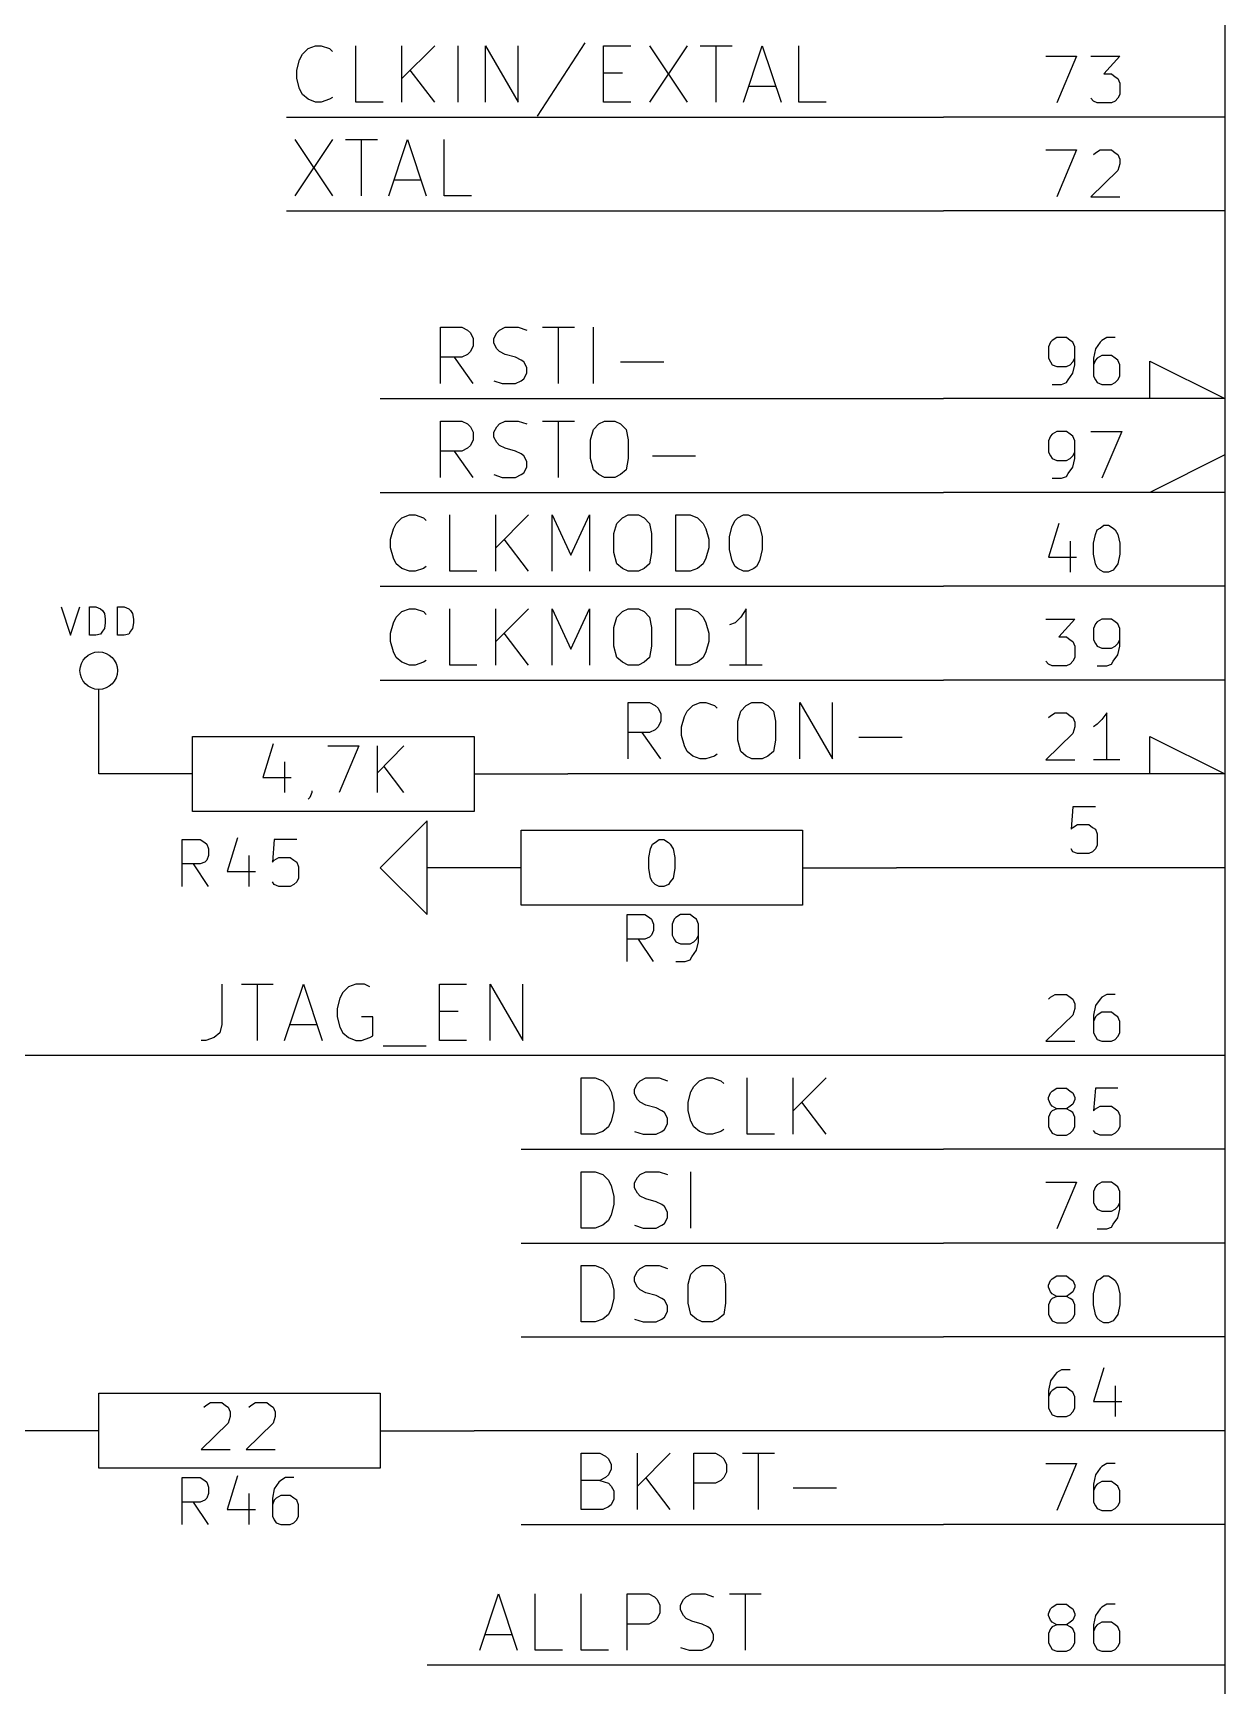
# Model space of a CAD drawing. Extents: x 4000 to 161350, y 4000 to 113000.
# Drawn here: x 51800 to 64500, y 76780 to 94395 of the extents above; entities that cross this region are included whole.
import ezdxf

# ---------------------------------------------------------------- set-up
doc = ezdxf.new("R2010")
doc.units = 0
for name, color, linetype in [('BLACK', 1, 'CONTINUOUS'), ('CYAN', 4, 'CONTINUOUS'), ('GREEN', 3, 'CONTINUOUS'), ('RED', 5, 'CONTINUOUS')]:
    doc.layers.add(name, color=color, linetype=linetype)

msp = doc.modelspace()

# ---------------------------------------------------------------- linework, layer by layer
at = {"layer": 'BLACK'}
for p, q in [((54730, 94230), (54810, 94260)), ((54810, 94260), (54870, 94260)), ((54870, 94260), (54960, 94230)), ((55240, 93660), (55240, 94260)), ((55730, 93660), (55730, 94260)), ((56080, 94260), (55730, 93910)), ((56330, 93660), (56330, 94260)), ((56620, 93660), (56620, 94260)), ((56620, 94260), (56970, 93660)), ((56970, 93660), (56970, 94260)), ((57680, 94290), (57170, 93510)), ((57880, 93660), (57880, 94260)), ((57880, 94260), (58170, 94260)), ((58370, 94260), (58770, 93660)), ((58770, 94260), (58370, 93660)), ((58910, 94260), (59250, 94260)), ((59080, 93660), (59080, 94260)), ((59370, 93660), (59570, 94260)), ((59570, 94260), (59770, 93660)), ((59960, 93660), (59960, 94260)), ((54610, 94000), (54640, 94110)), ((54640, 94110), (54670, 94170)), ((54670, 94170), (54730, 94230)), ((54960, 94230), (54990, 94200)), ((54610, 93910), (54610, 94000)), ((54640, 93800), (54610, 93910)), ((56080, 93660), (55820, 94000)), ((57880, 93970), (58080, 93970)), ((54670, 93740), (54640, 93800)), ((54730, 93690), (54670, 93740)), ((59420, 93830), (59710, 93830)), ((54810, 93660), (54730, 93690)), ((54870, 93660), (54810, 93660)), ((54960, 93690), (54870, 93660)), ((54990, 93710), (54960, 93690)), ((55530, 93660), (55240, 93660)), ((58170, 93660), (57880, 93660)), ((60250, 93660), (59960, 93660)), ((54590, 93260), (54990, 92660)), ((54990, 93260), (54590, 92660)), ((55130, 93260), (55470, 93260)), ((55300, 92660), (55300, 93260)), ((55590, 92660), (55790, 93260)), ((55790, 93260), (55990, 92660)), ((56180, 92660), (56180, 93260)), ((55640, 92830), (55930, 92830)), ((56470, 92660), (56180, 92660)), ((56140, 90660), (56140, 91260)), ((56140, 91260), (56370, 91260)), ((56370, 91260), (56430, 91230)), ((56770, 91230), (56830, 91260)), ((56830, 91260), (56970, 91260)), ((56970, 91260), (57060, 91230)), ((57230, 91260), (57570, 91260)), ((57400, 90660), (57400, 91260)), ((57770, 90660), (57770, 91260)), ((56430, 91230), (56460, 91200)), ((56460, 91200), (56490, 91140)), ((56490, 91140), (56490, 91060)), ((56710, 91140), (56740, 91200)), ((56710, 91090), (56710, 91140)), ((56740, 91030), (56710, 91090)), ((56740, 91200), (56770, 91230)), ((56370, 90940), (56140, 90940)), ((56490, 90660), (56290, 90940)), ((56430, 90970), (56370, 90940)), ((56460, 91000), (56430, 90970)), ((56490, 91060), (56460, 91000)), ((56770, 91000), (56740, 91030)), ((56830, 90970), (56770, 91000)), ((56940, 90940), (56830, 90970)), ((57000, 90910), (56940, 90940)), ((57030, 90890), (57000, 90910)), ((57060, 90830), (57030, 90890)), ((57030, 90710), (57060, 90770)), ((57060, 90770), (57060, 90830)), ((58060, 90890), (58520, 90890)), ((56710, 90690), (56800, 90660)), ((56800, 90660), (56940, 90660)), ((56940, 90660), (57000, 90690)), ((57000, 90690), (57030, 90710)), ((56140, 89660), (56140, 90260)), ((56140, 90260), (56370, 90260)), ((56370, 90260), (56430, 90230)), ((56430, 90230), (56460, 90200)), ((56460, 90200), (56490, 90140)), ((56710, 90140), (56740, 90200)), ((56740, 90200), (56770, 90230)), ((56770, 90230), (56830, 90260)), ((56830, 90260), (56970, 90260)), ((56970, 90260), (57060, 90230)), ((57230, 90260), (57570, 90260)), ((57400, 89660), (57400, 90260)), ((57770, 90170), (57830, 90230)), ((57830, 90230), (57890, 90260)), ((57890, 90260), (58000, 90260)), ((58000, 90260), (58060, 90230)), ((58060, 90230), (58120, 90170)), ((56490, 90060), (56460, 90000)), ((56490, 90140), (56490, 90060)), ((56710, 90090), (56710, 90140)), ((56740, 90030), (56710, 90090)), ((56770, 90000), (56740, 90030)), ((57740, 90060), (57770, 90170)), ((57740, 89860), (57740, 90060)), ((58120, 90170), (58140, 90060)), ((58140, 90060), (58140, 89860)), ((56370, 89940), (56140, 89940)), ((56490, 89660), (56290, 89940)), ((56430, 89970), (56370, 89940)), ((56460, 90000), (56430, 89970)), ((56830, 89970), (56770, 90000)), ((56940, 89940), (56830, 89970)), ((57000, 89910), (56940, 89940)), ((57030, 89890), (57000, 89910)), ((57060, 89830), (57030, 89890)), ((57770, 89740), (57740, 89860)), ((58140, 89860), (58120, 89740)), ((58400, 89890), (58860, 89890)), ((56710, 89690), (56800, 89660)), ((56940, 89660), (57000, 89690)), ((57000, 89690), (57030, 89710)), ((57030, 89710), (57060, 89770)), ((57060, 89770), (57060, 89830)), ((57830, 89690), (57770, 89740)), ((57890, 89660), (57830, 89690)), ((58060, 89690), (58000, 89660)), ((58120, 89740), (58060, 89690)), ((56800, 89660), (56940, 89660)), ((58000, 89660), (57890, 89660)), ((55640, 89110), (55670, 89170)), ((55670, 89170), (55730, 89230)), ((55730, 89230), (55810, 89260)), ((55810, 89260), (55870, 89260)), ((55870, 89260), (55960, 89230)), ((55960, 89230), (55990, 89200)), ((56240, 88660), (56240, 89260)), ((56730, 88660), (56730, 89260)), ((57080, 89260), (56730, 88910)), ((57330, 88660), (57330, 89260)), ((57330, 89260), (57530, 88830)), ((57530, 88830), (57730, 89260)), ((57730, 89260), (57730, 88660)), ((57990, 89060), (58020, 89170)), ((58020, 89170), (58080, 89230)), ((58080, 89230), (58140, 89260)), ((58140, 89260), (58250, 89260)), ((58250, 89260), (58310, 89230)), ((58310, 89230), (58370, 89170)), ((58370, 89170), (58390, 89060)), ((58650, 88660), (58650, 89260)), ((58650, 89260), (58800, 89260)), ((58800, 89260), (58880, 89230)), ((58880, 89230), (58940, 89170)), ((58940, 89170), (58970, 89110)), ((59220, 89030), (59250, 89140)), ((59250, 89140), (59280, 89200)), ((59280, 89200), (59310, 89230)), ((59310, 89230), (59370, 89260)), ((59370, 89260), (59420, 89260)), ((59420, 89260), (59480, 89230)), ((59480, 89230), (59510, 89200)), ((59510, 89200), (59540, 89140)), ((59540, 89140), (59570, 89030)), ((55610, 89000), (55640, 89110)), ((55610, 88910), (55610, 89000)), ((57080, 88660), (56820, 89000)), ((57990, 88860), (57990, 89060)), ((58390, 89060), (58390, 88860)), ((58970, 89110), (59000, 89000)), ((59000, 89000), (59000, 88910)), ((59220, 88890), (59220, 89030)), ((59570, 89030), (59570, 88890)), ((55640, 88800), (55610, 88910)), ((55670, 88740), (55640, 88800)), ((58020, 88740), (57990, 88860)), ((58390, 88860), (58370, 88740)), ((58970, 88800), (58940, 88740)), ((59000, 88910), (58970, 88800)), ((59250, 88770), (59220, 88890)), ((59570, 88890), (59540, 88770)), ((55730, 88690), (55670, 88740)), ((55810, 88660), (55730, 88690)), ((55870, 88660), (55810, 88660)), ((55960, 88690), (55870, 88660)), ((55990, 88710), (55960, 88690)), ((56530, 88660), (56240, 88660)), ((58080, 88690), (58020, 88740)), ((58140, 88660), (58080, 88690)), ((58250, 88660), (58140, 88660)), ((58310, 88690), (58250, 88660)), ((58370, 88740), (58310, 88690)), ((58800, 88660), (58650, 88660)), ((58880, 88690), (58800, 88660)), ((58940, 88740), (58880, 88690)), ((59280, 88710), (59250, 88770)), ((59310, 88690), (59280, 88710)), ((59370, 88660), (59310, 88690)), ((59420, 88660), (59370, 88660)), ((59480, 88690), (59420, 88660)), ((59510, 88710), (59480, 88690)), ((59540, 88770), (59510, 88710)), ((55730, 88230), (55810, 88260)), ((55810, 88260), (55870, 88260)), ((55870, 88260), (55960, 88230)), ((56240, 87660), (56240, 88260)), ((56730, 87660), (56730, 88260)), ((57080, 88260), (56730, 87910)), ((57330, 87660), (57330, 88260)), ((57330, 88260), (57530, 87830)), ((57530, 87830), (57730, 88260)), ((57730, 88260), (57730, 87660)), ((58080, 88230), (58140, 88260)), ((58140, 88260), (58250, 88260)), ((58250, 88260), (58310, 88230)), ((58650, 87660), (58650, 88260)), ((58650, 88260), (58800, 88260)), ((58800, 88260), (58880, 88230)), ((59400, 88260), (59340, 88170)), ((59400, 87660), (59400, 88260)), ((55610, 88000), (55640, 88110)), ((55640, 88110), (55670, 88170)), ((55670, 88170), (55730, 88230)), ((55960, 88230), (55990, 88200)), ((57990, 88060), (58020, 88170)), ((58020, 88170), (58080, 88230)), ((58310, 88230), (58370, 88170)), ((58370, 88170), (58390, 88060)), ((58880, 88230), (58940, 88170)), ((58940, 88170), (58970, 88110)), ((58970, 88110), (59000, 88000)), ((59280, 88110), (59220, 88090)), ((59340, 88170), (59280, 88110)), ((55610, 87910), (55610, 88000)), ((55640, 87800), (55610, 87910)), ((57080, 87660), (56820, 88000)), ((57990, 87860), (57990, 88060)), ((58390, 88060), (58390, 87860)), ((59000, 87910), (58970, 87800)), ((59000, 88000), (59000, 87910)), ((55670, 87740), (55640, 87800)), ((55730, 87690), (55670, 87740)), ((58020, 87740), (57990, 87860)), ((58080, 87690), (58020, 87740)), ((58370, 87740), (58310, 87690)), ((58390, 87860), (58370, 87740)), ((58940, 87740), (58880, 87690)), ((58970, 87800), (58940, 87740)), ((55810, 87660), (55730, 87690)), ((55870, 87660), (55810, 87660)), ((55960, 87690), (55870, 87660)), ((55990, 87710), (55960, 87690)), ((56530, 87660), (56240, 87660)), ((58140, 87660), (58080, 87690)), ((58250, 87660), (58140, 87660)), ((58310, 87690), (58250, 87660)), ((58800, 87660), (58650, 87660)), ((58880, 87690), (58800, 87660)), ((59570, 87660), (59220, 87660)), ((58140, 86660), (58140, 87260)), ((58140, 87260), (58370, 87260)), ((58370, 87260), (58430, 87230)), ((58430, 87230), (58460, 87200)), ((58460, 87200), (58490, 87140)), ((58770, 87170), (58830, 87230)), ((58830, 87230), (58910, 87260)), ((58910, 87260), (58970, 87260)), ((58970, 87260), (59060, 87230)), ((59060, 87230), (59090, 87200)), ((59340, 87170), (59400, 87230)), ((59400, 87230), (59460, 87260)), ((59460, 87260), (59570, 87260)), ((59570, 87260), (59630, 87230)), ((59630, 87230), (59690, 87170)), ((59970, 86660), (59970, 87260)), ((59970, 87260), (60320, 86660)), ((60320, 86660), (60320, 87260)), ((58490, 87060), (58460, 87000)), ((58490, 87140), (58490, 87060)), ((58710, 87000), (58740, 87110)), ((58740, 87110), (58770, 87170)), ((59310, 87060), (59340, 87170)), ((59310, 86860), (59310, 87060)), ((59690, 87170), (59710, 87060)), ((59710, 87060), (59710, 86860)), ((58370, 86940), (58140, 86940)), ((58490, 86660), (58290, 86940)), ((58430, 86970), (58370, 86940)), ((58460, 87000), (58430, 86970)), ((58710, 86910), (58710, 87000)), ((58740, 86800), (58710, 86910)), ((59340, 86740), (59310, 86860)), ((59710, 86860), (59690, 86740)), ((60600, 86890), (61060, 86890)), ((58770, 86740), (58740, 86800)), ((58830, 86690), (58770, 86740)), ((58910, 86660), (58830, 86690)), ((59060, 86690), (58970, 86660)), ((59090, 86710), (59060, 86690)), ((59400, 86690), (59340, 86740)), ((59460, 86660), (59400, 86690)), ((59630, 86690), (59570, 86660)), ((59690, 86740), (59630, 86690)), ((58970, 86660), (58910, 86660)), ((59570, 86660), (59460, 86660)), ((53810, 84260), (53810, 83830)), ((54020, 84260), (54360, 84260)), ((54190, 83660), (54190, 84260)), ((54480, 83660), (54680, 84260)), ((54680, 84260), (54880, 83660)), ((55160, 84230), (55100, 84170)), ((55240, 84260), (55160, 84230)), ((55330, 84260), (55240, 84260)), ((55390, 84230), (55330, 84260)), ((56130, 83660), (56130, 84260)), ((56130, 84260), (56420, 84260)), ((56670, 83660), (56670, 84260)), ((56670, 84260), (57020, 83660)), ((57020, 83660), (57020, 84260)), ((55070, 84110), (55040, 84000)), ((55100, 84170), (55070, 84110)), ((55040, 84000), (55040, 83910)), ((55040, 83910), (55070, 83800)), ((55420, 83910), (55300, 83910)), ((55420, 83710), (55420, 83910)), ((56130, 83970), (56330, 83970)), ((53730, 83690), (53640, 83660)), ((53790, 83740), (53730, 83690)), ((53810, 83830), (53790, 83740)), ((54530, 83830), (54820, 83830)), ((55070, 83800), (55100, 83740)), ((55100, 83740), (55160, 83690)), ((55160, 83690), (55240, 83660)), ((55300, 83660), (55390, 83690)), ((55390, 83690), (55420, 83710)), ((53640, 83660), (53590, 83660)), ((55240, 83660), (55300, 83660)), ((55530, 83600), (55990, 83600)), ((56420, 83660), (56130, 83660)), ((57640, 82660), (57640, 83260)), ((57640, 83260), (57790, 83260)), ((57790, 83260), (57870, 83230)), ((57870, 83230), (57930, 83170)), ((57930, 83170), (57960, 83110)), ((58210, 83140), (58240, 83200)), ((58240, 83200), (58270, 83230)), ((58270, 83230), (58330, 83260)), ((58330, 83260), (58470, 83260)), ((58470, 83260), (58560, 83230)), ((58810, 83110), (58840, 83170)), ((58840, 83170), (58900, 83230)), ((58900, 83230), (58980, 83260)), ((58980, 83260), (59040, 83260)), ((59040, 83260), (59130, 83230)), ((59130, 83230), (59160, 83200)), ((59410, 82660), (59410, 83260)), ((59900, 82660), (59900, 83260)), ((60250, 83260), (59900, 82910)), ((57960, 83110), (57990, 83000)), ((57990, 83000), (57990, 82910)), ((58210, 83090), (58210, 83140)), ((58240, 83030), (58210, 83090)), ((58270, 83000), (58240, 83030)), ((58330, 82970), (58270, 83000)), ((58440, 82940), (58330, 82970)), ((58780, 83000), (58810, 83110)), ((58780, 82910), (58780, 83000)), ((60250, 82660), (59990, 83000)), ((57960, 82800), (57930, 82740)), ((57990, 82910), (57960, 82800)), ((58500, 82910), (58440, 82940)), ((58530, 82890), (58500, 82910)), ((58560, 82830), (58530, 82890)), ((58560, 82770), (58560, 82830)), ((58810, 82800), (58780, 82910)), ((58840, 82740), (58810, 82800)), ((57790, 82660), (57640, 82660)), ((57870, 82690), (57790, 82660)), ((57930, 82740), (57870, 82690)), ((58210, 82690), (58300, 82660)), ((58300, 82660), (58440, 82660)), ((58440, 82660), (58500, 82690)), ((58500, 82690), (58530, 82710)), ((58530, 82710), (58560, 82770)), ((58900, 82690), (58840, 82740)), ((58980, 82660), (58900, 82690)), ((59040, 82660), (58980, 82660)), ((59130, 82690), (59040, 82660)), ((59160, 82710), (59130, 82690)), ((59700, 82660), (59410, 82660)), ((57640, 81660), (57640, 82260)), ((57640, 82260), (57790, 82260)), ((57790, 82260), (57870, 82230)), ((57870, 82230), (57930, 82170)), ((57930, 82170), (57960, 82110)), ((57960, 82110), (57990, 82000)), ((58210, 82140), (58240, 82200)), ((58210, 82090), (58210, 82140)), ((58240, 82030), (58210, 82090)), ((58240, 82200), (58270, 82230)), ((58270, 82230), (58330, 82260)), ((58330, 82260), (58470, 82260)), ((58470, 82260), (58560, 82230)), ((58810, 81660), (58810, 82260)), ((57990, 81910), (57960, 81800)), ((57990, 82000), (57990, 81910)), ((58270, 82000), (58240, 82030)), ((58330, 81970), (58270, 82000)), ((58440, 81940), (58330, 81970)), ((58500, 81910), (58440, 81940)), ((58530, 81890), (58500, 81910)), ((57930, 81740), (57870, 81690)), ((57960, 81800), (57930, 81740)), ((58560, 81830), (58530, 81890)), ((58530, 81710), (58560, 81770)), ((58560, 81770), (58560, 81830)), ((57790, 81660), (57640, 81660)), ((57870, 81690), (57790, 81660)), ((58210, 81690), (58300, 81660)), ((58300, 81660), (58440, 81660)), ((58440, 81660), (58500, 81690)), ((58500, 81690), (58530, 81710)), ((57640, 80660), (57640, 81260)), ((57640, 81260), (57790, 81260)), ((57790, 81260), (57870, 81230)), ((57870, 81230), (57930, 81170)), ((58240, 81200), (58270, 81230)), ((58270, 81230), (58330, 81260)), ((58330, 81260), (58470, 81260)), ((58470, 81260), (58560, 81230)), ((58810, 81170), (58870, 81230)), ((58870, 81230), (58930, 81260)), ((58930, 81260), (59040, 81260)), ((59040, 81260), (59100, 81230)), ((59100, 81230), (59160, 81170)), ((57930, 81170), (57960, 81110)), ((57960, 81110), (57990, 81000)), ((58210, 81140), (58240, 81200)), ((58210, 81090), (58210, 81140)), ((58240, 81030), (58210, 81090)), ((58270, 81000), (58240, 81030)), ((58780, 81060), (58810, 81170)), ((58780, 80860), (58780, 81060)), ((59160, 81170), (59180, 81060)), ((59180, 81060), (59180, 80860)), ((57990, 80910), (57960, 80800)), ((57990, 81000), (57990, 80910)), ((58330, 80970), (58270, 81000)), ((58440, 80940), (58330, 80970)), ((58500, 80910), (58440, 80940)), ((58530, 80890), (58500, 80910)), ((58560, 80830), (58530, 80890)), ((58810, 80740), (58780, 80860)), ((59180, 80860), (59160, 80740)), ((57870, 80690), (57790, 80660)), ((57930, 80740), (57870, 80690)), ((57960, 80800), (57930, 80740)), ((58210, 80690), (58300, 80660)), ((58440, 80660), (58500, 80690)), ((58500, 80690), (58530, 80710)), ((58530, 80710), (58560, 80770)), ((58560, 80770), (58560, 80830)), ((58870, 80690), (58810, 80740)), ((58930, 80660), (58870, 80690)), ((59100, 80690), (59040, 80660)), ((59160, 80740), (59100, 80690)), ((57790, 80660), (57640, 80660)), ((58300, 80660), (58440, 80660)), ((59040, 80660), (58930, 80660)), ((57640, 78660), (57640, 79260)), ((57640, 79260), (57840, 79260)), ((57840, 79260), (57900, 79230)), ((57900, 79230), (57930, 79200)), ((57930, 79200), (57960, 79140)), ((57960, 79140), (57960, 79090)), ((58240, 78660), (58240, 79260)), ((58590, 79260), (58240, 78910)), ((58840, 78660), (58840, 79260)), ((58840, 79260), (59070, 79260)), ((59070, 79260), (59130, 79230)), ((59130, 79230), (59160, 79200)), ((59160, 79200), (59190, 79140)), ((59190, 79140), (59190, 79060)), ((59360, 79260), (59700, 79260)), ((59530, 78660), (59530, 79260)), ((57840, 78970), (57640, 78970)), ((57900, 79000), (57840, 78970)), ((57840, 78970), (57930, 78940)), ((57930, 79030), (57900, 79000)), ((57960, 79090), (57930, 79030)), ((57930, 78940), (57960, 78910)), ((58590, 78660), (58330, 79000)), ((59070, 78940), (58840, 78940)), ((59130, 78970), (59070, 78940)), ((59160, 79000), (59130, 78970)), ((59190, 79060), (59160, 79000)), ((57960, 78910), (57990, 78860)), ((57990, 78770), (57960, 78710)), ((57990, 78860), (57990, 78770)), ((59900, 78890), (60360, 78890)), ((57870, 78660), (57640, 78660)), ((57930, 78690), (57870, 78660)), ((57960, 78710), (57930, 78690)), ((56560, 77160), (56760, 77760)), ((56760, 77760), (56960, 77160)), ((57150, 77160), (57150, 77760)), ((57640, 77160), (57640, 77760)), ((58130, 77160), (58130, 77760)), ((58130, 77760), (58360, 77760)), ((58360, 77760), (58420, 77730)), ((58420, 77730), (58450, 77700)), ((58450, 77700), (58480, 77640)), ((58700, 77640), (58730, 77700)), ((58730, 77700), (58760, 77730)), ((58760, 77730), (58820, 77760)), ((58820, 77760), (58960, 77760)), ((58960, 77760), (59050, 77730)), ((59220, 77760), (59560, 77760)), ((59390, 77160), (59390, 77760)), ((58480, 77560), (58450, 77500)), ((58480, 77640), (58480, 77560)), ((58700, 77590), (58700, 77640)), ((58730, 77530), (58700, 77590)), ((58760, 77500), (58730, 77530)), ((56610, 77330), (56900, 77330)), ((58360, 77440), (58130, 77440)), ((58420, 77470), (58360, 77440)), ((58450, 77500), (58420, 77470)), ((58820, 77470), (58760, 77500)), ((58930, 77440), (58820, 77470)), ((58990, 77410), (58930, 77440)), ((59020, 77390), (58990, 77410)), ((59050, 77330), (59020, 77390)), ((59050, 77270), (59050, 77330)), ((57440, 77160), (57150, 77160)), ((57930, 77160), (57640, 77160)), ((58700, 77190), (58790, 77160)), ((58790, 77160), (58930, 77160)), ((58930, 77160), (58990, 77190)), ((58990, 77190), (59020, 77210)), ((59020, 77210), (59050, 77270))]:
    msp.add_line(p, q, dxfattribs=at)
at = {"layer": 'CYAN'}
for p, q in [((52100, 88280), (52200, 87980)), ((52200, 87980), (52300, 88280)), ((52400, 87980), (52400, 88280)), ((52400, 88280), (52470, 88280)), ((52470, 88280), (52520, 88260)), ((52520, 88260), (52540, 88240)), ((52700, 87980), (52700, 88280)), ((52700, 88280), (52770, 88280)), ((52770, 88280), (52820, 88260)), ((52820, 88260), (52840, 88240)), ((52540, 88240), (52560, 88210)), ((52560, 88210), (52570, 88150)), ((52570, 88110), (52560, 88050)), ((52570, 88150), (52570, 88110)), ((52840, 88240), (52860, 88210)), ((52860, 88210), (52870, 88150)), ((52870, 88110), (52860, 88050)), ((52870, 88150), (52870, 88110)), ((52470, 87980), (52400, 87980)), ((52520, 87990), (52470, 87980)), ((52540, 88020), (52520, 87990)), ((52560, 88050), (52540, 88020)), ((52770, 87980), (52700, 87980)), ((52820, 87990), (52770, 87980)), ((52840, 88020), (52820, 87990)), ((52860, 88050), (52840, 88020)), ((54360, 86820), (54250, 86460)), ((54940, 86800), (55270, 86800)), ((55270, 86800), (55060, 86300)), ((55470, 86300), (55470, 86800)), ((55750, 86800), (55470, 86510)), ((54480, 86630), (54480, 86300)), ((55750, 86300), (55540, 86580)), ((54250, 86460), (54550, 86460)), ((54770, 86320), (54770, 86300)), ((54750, 86250), (54730, 86230)), ((54770, 86300), (54750, 86250)), ((53390, 85300), (53390, 85800)), ((53390, 85800), (53580, 85800)), ((53580, 85800), (53630, 85770)), ((53980, 85820), (53870, 85460)), ((54370, 85800), (54350, 85560)), ((54610, 85800), (54370, 85800)), ((58430, 85770), (58470, 85800)), ((58470, 85800), (58520, 85800)), ((58520, 85800), (58570, 85770)), ((53630, 85770), (53650, 85750)), ((53650, 85750), (53670, 85700)), ((53670, 85630), (53650, 85580)), ((53670, 85700), (53670, 85630)), ((54100, 85630), (54100, 85300)), ((54370, 85580), (54420, 85610)), ((54420, 85610), (54540, 85610)), ((54540, 85610), (54580, 85580)), ((58360, 85610), (58380, 85700)), ((58360, 85490), (58360, 85610)), ((58380, 85700), (58400, 85750)), ((58400, 85750), (58430, 85770)), ((58570, 85770), (58590, 85750)), ((58590, 85750), (58620, 85700)), ((58620, 85700), (58640, 85610)), ((58640, 85610), (58640, 85490)), ((53580, 85540), (53390, 85540)), ((53670, 85300), (53510, 85540)), ((53630, 85560), (53580, 85540)), ((53650, 85580), (53630, 85560)), ((53870, 85460), (54170, 85460)), ((54350, 85560), (54370, 85580)), ((54580, 85580), (54610, 85560)), ((54610, 85560), (54630, 85510)), ((54630, 85510), (54630, 85390)), ((58380, 85390), (58360, 85490)), ((58640, 85490), (58620, 85390)), ((54370, 85320), (54350, 85350)), ((54420, 85300), (54370, 85320)), ((54540, 85300), (54420, 85300)), ((54580, 85320), (54540, 85300)), ((54610, 85350), (54580, 85320)), ((54630, 85390), (54610, 85350)), ((58400, 85350), (58380, 85390)), ((58430, 85320), (58400, 85350)), ((58470, 85300), (58430, 85320)), ((58520, 85300), (58470, 85300)), ((58570, 85320), (58520, 85300)), ((58590, 85350), (58570, 85320)), ((58620, 85390), (58590, 85350)), ((58130, 84500), (58130, 85000)), ((58130, 85000), (58320, 85000)), ((58320, 85000), (58370, 84970)), ((58370, 84970), (58390, 84950)), ((58390, 84950), (58410, 84900)), ((58630, 84950), (58610, 84900)), ((58650, 84970), (58630, 84950)), ((58700, 85000), (58650, 84970)), ((58800, 85000), (58700, 85000)), ((58840, 84970), (58800, 85000)), ((58870, 84950), (58840, 84970)), ((58890, 84900), (58870, 84950)), ((58320, 84740), (58130, 84740)), ((58410, 84500), (58250, 84740)), ((58370, 84760), (58320, 84740)), ((58390, 84780), (58370, 84760)), ((58410, 84830), (58390, 84780)), ((58410, 84900), (58410, 84830)), ((58610, 84900), (58610, 84780)), ((58610, 84780), (58630, 84740)), ((58630, 84740), (58650, 84710)), ((58840, 84710), (58870, 84740)), ((58870, 84740), (58890, 84780)), ((58890, 84710), (58890, 84900)), ((58650, 84710), (58700, 84690)), ((58700, 84690), (58800, 84690)), ((58800, 84690), (58840, 84710)), ((58820, 84550), (58870, 84620)), ((58870, 84620), (58890, 84710)), ((58650, 84500), (58750, 84500)), ((58750, 84500), (58800, 84520)), ((58800, 84520), (58820, 84550)), ((53640, 79770), (53690, 79800)), ((53690, 79800), (53810, 79800)), ((53810, 79800), (53850, 79770)), ((54120, 79770), (54170, 79800)), ((54170, 79800), (54290, 79800)), ((54290, 79800), (54330, 79770)), ((53620, 79750), (53640, 79770)), ((53850, 79770), (53880, 79750)), ((53880, 79750), (53900, 79700)), ((53900, 79650), (53880, 79580)), ((53900, 79700), (53900, 79650)), ((54100, 79750), (54120, 79770)), ((54330, 79770), (54360, 79750)), ((54360, 79750), (54380, 79700)), ((54380, 79650), (54360, 79580)), ((54380, 79700), (54380, 79650)), ((53880, 79580), (53590, 79300)), ((54360, 79580), (54070, 79300)), ((53590, 79300), (53900, 79300)), ((54070, 79300), (54380, 79300)), ((53390, 78500), (53390, 79000)), ((53390, 79000), (53580, 79000)), ((53580, 79000), (53630, 78970)), ((53630, 78970), (53650, 78950)), ((53650, 78950), (53670, 78900)), ((53980, 79020), (53870, 78660)), ((54420, 78950), (54370, 78880)), ((54440, 78970), (54420, 78950)), ((54490, 79000), (54440, 78970)), ((54580, 79000), (54490, 79000)), ((53580, 78740), (53390, 78740)), ((53670, 78500), (53510, 78740)), ((53630, 78760), (53580, 78740)), ((53650, 78780), (53630, 78760)), ((53670, 78830), (53650, 78780)), ((53670, 78900), (53670, 78830)), ((54100, 78830), (54100, 78500)), ((54370, 78880), (54350, 78780)), ((54350, 78780), (54350, 78590)), ((54370, 78760), (54350, 78710)), ((54390, 78780), (54370, 78760)), ((54440, 78810), (54390, 78780)), ((54540, 78810), (54440, 78810)), ((54580, 78780), (54540, 78810)), ((54610, 78760), (54580, 78780)), ((54630, 78710), (54610, 78760)), ((53870, 78660), (54170, 78660)), ((54350, 78590), (54370, 78550)), ((54610, 78550), (54630, 78590)), ((54630, 78590), (54630, 78710)), ((54370, 78550), (54390, 78520)), ((54390, 78520), (54440, 78500)), ((54440, 78500), (54540, 78500)), ((54540, 78500), (54580, 78520)), ((54580, 78520), (54610, 78550))]:
    msp.add_line(p, q, dxfattribs=at)
at = {"layer": 'GREEN'}
for p, q in [((54500, 93500), (61500, 93500)), ((54500, 92500), (61500, 92500)), ((55500, 90500), (61500, 90500)), ((55500, 89500), (61500, 89500)), ((55500, 88500), (61500, 88500)), ((55500, 87500), (61500, 87500)), ((52500, 86500), (52500, 87000)), ((61500, 86500), (57500, 86500)), ((61500, 85500), (61000, 85500)), ((61500, 83500), (50000, 83500)), ((57000, 82500), (61500, 82500)), ((57000, 81500), (61500, 81500)), ((57000, 80500), (61500, 80500)), ((61500, 79500), (56500, 79500)), ((57000, 78500), (61500, 78500)), ((61500, 77000), (56000, 77000))]:
    msp.add_line(p, q, dxfattribs=at)
at = {"layer": 'RED'}
for p, q in [((64500, 97000), (64500, 45000)), ((62590, 94150), (62920, 94150)), ((62920, 94150), (62710, 93650)), ((63070, 94150), (63380, 94150)), ((63380, 94150), (63210, 93960)), ((63210, 93960), (63290, 93960)), ((63290, 93960), (63330, 93930)), ((63330, 93930), (63360, 93910)), ((63360, 93910), (63380, 93860)), ((63380, 93740), (63360, 93700)), ((63380, 93860), (63380, 93740)), ((63100, 93670), (63070, 93700)), ((63140, 93650), (63100, 93670)), ((63290, 93650), (63140, 93650)), ((63330, 93670), (63290, 93650)), ((63360, 93700), (63330, 93670)), ((64500, 93500), (61500, 93500)), ((62590, 93150), (62920, 93150)), ((62920, 93150), (62710, 92650)), ((63100, 93100), (63120, 93120)), ((63120, 93120), (63170, 93150)), ((63170, 93150), (63290, 93150)), ((63290, 93150), (63330, 93120)), ((63330, 93120), (63360, 93100)), ((63360, 93100), (63380, 93050)), ((63380, 93050), (63380, 93000)), ((63360, 92930), (63070, 92650)), ((63380, 93000), (63360, 92930)), ((64500, 92500), (61500, 92500)), ((63070, 92650), (63380, 92650)), ((62640, 91100), (62620, 91050)), ((62660, 91120), (62640, 91100)), ((62710, 91150), (62660, 91120)), ((62810, 91150), (62710, 91150)), ((62850, 91120), (62810, 91150)), ((62880, 91100), (62850, 91120)), ((62900, 91050), (62880, 91100)), ((63170, 91100), (63120, 91030)), ((63190, 91120), (63170, 91100)), ((63240, 91150), (63190, 91120)), ((63330, 91150), (63240, 91150)), ((62620, 91050), (62620, 90930)), ((62620, 90930), (62640, 90890)), ((62880, 90890), (62900, 90930)), ((62900, 90860), (62900, 91050)), ((63120, 91030), (63100, 90930)), ((63100, 90930), (63100, 90740)), ((63120, 90910), (63100, 90860)), ((63140, 90930), (63120, 90910)), ((63190, 90960), (63140, 90930)), ((63290, 90960), (63190, 90960)), ((63330, 90930), (63290, 90960)), ((63360, 90910), (63330, 90930)), ((63380, 90860), (63360, 90910)), ((63700, 90500), (63700, 90900)), ((63700, 90900), (64500, 90500)), ((62640, 90890), (62660, 90860)), ((62660, 90860), (62710, 90840)), ((62710, 90840), (62810, 90840)), ((62810, 90840), (62850, 90860)), ((62830, 90700), (62880, 90770)), ((62850, 90860), (62880, 90890)), ((62880, 90770), (62900, 90860)), ((63100, 90740), (63120, 90700)), ((63360, 90700), (63380, 90740)), ((63380, 90740), (63380, 90860)), ((62660, 90650), (62760, 90650)), ((62760, 90650), (62810, 90670)), ((62810, 90670), (62830, 90700)), ((63120, 90700), (63140, 90670)), ((63140, 90670), (63190, 90650)), ((63190, 90650), (63290, 90650)), ((63290, 90650), (63330, 90670)), ((63330, 90670), (63360, 90700)), ((64500, 90500), (61500, 90500)), ((62640, 90100), (62620, 90050)), ((62620, 90050), (62620, 89930)), ((62660, 90120), (62640, 90100)), ((62710, 90150), (62660, 90120)), ((62810, 90150), (62710, 90150)), ((62850, 90120), (62810, 90150)), ((62880, 90100), (62850, 90120)), ((62900, 90050), (62880, 90100)), ((62900, 89860), (62900, 90050)), ((63070, 90150), (63400, 90150)), ((63400, 90150), (63190, 89650)), ((62620, 89930), (62640, 89890)), ((62640, 89890), (62660, 89860)), ((62660, 89860), (62710, 89840)), ((62710, 89840), (62810, 89840)), ((62810, 89840), (62850, 89860)), ((62850, 89860), (62880, 89890)), ((62880, 89890), (62900, 89930)), ((62880, 89770), (62900, 89860)), ((64500, 89900), (63700, 89500)), ((62760, 89650), (62810, 89670)), ((62810, 89670), (62830, 89700)), ((62830, 89700), (62880, 89770)), ((64500, 89500), (61500, 89500)), ((62660, 89650), (62760, 89650)), ((62730, 89170), (62620, 88810)), ((63170, 89120), (63210, 89150)), ((63210, 89150), (63260, 89150)), ((63260, 89150), (63310, 89120)), ((62850, 88980), (62850, 88650)), ((63100, 88960), (63120, 89050)), ((63100, 88840), (63100, 88960)), ((63120, 89050), (63140, 89100)), ((63140, 89100), (63170, 89120)), ((63310, 89120), (63330, 89100)), ((63330, 89100), (63360, 89050)), ((63360, 89050), (63380, 88960)), ((63380, 88960), (63380, 88840)), ((62620, 88810), (62920, 88810)), ((63120, 88740), (63100, 88840)), ((63380, 88840), (63360, 88740)), ((63140, 88700), (63120, 88740)), ((63170, 88670), (63140, 88700)), ((63210, 88650), (63170, 88670)), ((63260, 88650), (63210, 88650)), ((63310, 88670), (63260, 88650)), ((63330, 88700), (63310, 88670)), ((63360, 88740), (63330, 88700)), ((64500, 88500), (61500, 88500)), ((62590, 88150), (62900, 88150)), ((62900, 88150), (62730, 87960)), ((63120, 88100), (63100, 88050)), ((63140, 88120), (63120, 88100)), ((63190, 88150), (63140, 88120)), ((63290, 88150), (63190, 88150)), ((63330, 88120), (63290, 88150)), ((63360, 88100), (63330, 88120)), ((63380, 88050), (63360, 88100)), ((62730, 87960), (62810, 87960)), ((62810, 87960), (62850, 87930)), ((62850, 87930), (62880, 87910)), ((62880, 87910), (62900, 87860)), ((63100, 88050), (63100, 87930)), ((63100, 87930), (63120, 87890)), ((63360, 87890), (63380, 87930)), ((63380, 87860), (63380, 88050)), ((62900, 87740), (62880, 87700)), ((62900, 87860), (62900, 87740)), ((63120, 87890), (63140, 87860)), ((63140, 87860), (63190, 87840)), ((63190, 87840), (63290, 87840)), ((63290, 87840), (63330, 87860)), ((63310, 87700), (63360, 87770)), ((63330, 87860), (63360, 87890)), ((63360, 87770), (63380, 87860)), ((62620, 87670), (62590, 87700)), ((62660, 87650), (62620, 87670)), ((62810, 87650), (62660, 87650)), ((62850, 87670), (62810, 87650)), ((62880, 87700), (62850, 87670)), ((63140, 87650), (63240, 87650)), ((63240, 87650), (63290, 87670)), ((63290, 87670), (63310, 87700)), ((52500, 87000), (52500, 87400)), ((64500, 87500), (61500, 87500)), ((62620, 87100), (62640, 87120)), ((62640, 87120), (62690, 87150)), ((62690, 87150), (62810, 87150)), ((62810, 87150), (62850, 87120)), ((62850, 87120), (62880, 87100)), ((62880, 87100), (62900, 87050)), ((62900, 87050), (62900, 87000)), ((63140, 87030), (63100, 87000)), ((63190, 87080), (63140, 87030)), ((63240, 87150), (63190, 87080)), ((63240, 86650), (63240, 87150)), ((53500, 86100), (53500, 86900)), ((53500, 86900), (56500, 86900)), ((56500, 86900), (56500, 86100)), ((62880, 86930), (62590, 86650)), ((62900, 87000), (62880, 86930)), ((63700, 86500), (63700, 86900)), ((63700, 86900), (64500, 86500)), ((53500, 86500), (52500, 86500)), ((56500, 86500), (57500, 86500)), ((64500, 86500), (61500, 86500)), ((62590, 86650), (62900, 86650)), ((63380, 86650), (63100, 86650)), ((62880, 86150), (62860, 85910)), ((63120, 86150), (62880, 86150)), ((56500, 86100), (53500, 86100)), ((56000, 86000), (55500, 85500)), ((56000, 85000), (56000, 86000)), ((57000, 85100), (57000, 85900)), ((57000, 85900), (60000, 85900)), ((60000, 85900), (60000, 85100)), ((62860, 85910), (62880, 85930)), ((62880, 85930), (62930, 85960)), ((62930, 85960), (63050, 85960)), ((63050, 85960), (63090, 85930)), ((63090, 85930), (63120, 85910)), ((63120, 85910), (63140, 85860)), ((63140, 85860), (63140, 85740)), ((62880, 85670), (62860, 85700)), ((62930, 85650), (62880, 85670)), ((63050, 85650), (62930, 85650)), ((63090, 85670), (63050, 85650)), ((63120, 85700), (63090, 85670)), ((63140, 85740), (63120, 85700)), ((55500, 85500), (56000, 85000)), ((57000, 85500), (56000, 85500)), ((60000, 85500), (61000, 85500)), ((64500, 85500), (61500, 85500)), ((60000, 85100), (57000, 85100)), ((62620, 84100), (62640, 84120)), ((62640, 84120), (62690, 84150)), ((62690, 84150), (62810, 84150)), ((62810, 84150), (62850, 84120)), ((62850, 84120), (62880, 84100)), ((62880, 84100), (62900, 84050)), ((62900, 84050), (62900, 84000)), ((63120, 84030), (63100, 83930)), ((63170, 84100), (63120, 84030)), ((63190, 84120), (63170, 84100)), ((63240, 84150), (63190, 84120)), ((63330, 84150), (63240, 84150)), ((62880, 83930), (62590, 83650)), ((62900, 84000), (62880, 83930)), ((63100, 83930), (63100, 83740)), ((63120, 83910), (63100, 83860)), ((63140, 83930), (63120, 83910)), ((63190, 83960), (63140, 83930)), ((63290, 83960), (63190, 83960)), ((63330, 83930), (63290, 83960)), ((63360, 83910), (63330, 83930)), ((63380, 83860), (63360, 83910)), ((63380, 83740), (63380, 83860)), ((63100, 83740), (63120, 83700)), ((63120, 83700), (63140, 83670)), ((63330, 83670), (63360, 83700)), ((63360, 83700), (63380, 83740)), ((64500, 83500), (61500, 83500)), ((62590, 83650), (62900, 83650)), ((63140, 83670), (63190, 83650)), ((63190, 83650), (63290, 83650)), ((63290, 83650), (63330, 83670)), ((62660, 83120), (62710, 83150)), ((62710, 83150), (62810, 83150)), ((62810, 83150), (62850, 83120)), ((63120, 83150), (63100, 82910)), ((63360, 83150), (63120, 83150)), ((62620, 83050), (62640, 83100)), ((62620, 83030), (62620, 83050)), ((62640, 82980), (62620, 83030)), ((62640, 83100), (62660, 83120)), ((62660, 82960), (62640, 82980)), ((62850, 83120), (62880, 83100)), ((62880, 82980), (62850, 82960)), ((62880, 83100), (62900, 83050)), ((62900, 83030), (62880, 82980)), ((62900, 83050), (62900, 83030)), ((62640, 82890), (62620, 82840)), ((62620, 82840), (62620, 82740)), ((62660, 82910), (62640, 82890)), ((62710, 82930), (62660, 82960)), ((62710, 82930), (62660, 82910)), ((62810, 82930), (62710, 82930)), ((62850, 82960), (62810, 82930)), ((62850, 82910), (62810, 82930)), ((62880, 82890), (62850, 82910)), ((62900, 82840), (62880, 82890)), ((62900, 82740), (62900, 82840)), ((63100, 82910), (63120, 82930)), ((63120, 82930), (63170, 82960)), ((63170, 82960), (63290, 82960)), ((63290, 82960), (63330, 82930)), ((63330, 82930), (63360, 82910)), ((63360, 82910), (63380, 82860)), ((63380, 82860), (63380, 82740)), ((62620, 82740), (62640, 82700)), ((62640, 82700), (62660, 82670)), ((62660, 82670), (62710, 82650)), ((62710, 82650), (62810, 82650)), ((62810, 82650), (62850, 82670)), ((62850, 82670), (62880, 82700)), ((62880, 82700), (62900, 82740)), ((63120, 82670), (63100, 82700)), ((63170, 82650), (63120, 82670)), ((63290, 82650), (63170, 82650)), ((63330, 82670), (63290, 82650)), ((63360, 82700), (63330, 82670)), ((63380, 82740), (63360, 82700)), ((64500, 82500), (61500, 82500)), ((62590, 82150), (62920, 82150)), ((62920, 82150), (62710, 81650)), ((63120, 82100), (63100, 82050)), ((63140, 82120), (63120, 82100)), ((63190, 82150), (63140, 82120)), ((63290, 82150), (63190, 82150)), ((63330, 82120), (63290, 82150)), ((63360, 82100), (63330, 82120)), ((63380, 82050), (63360, 82100)), ((63100, 82050), (63100, 81930)), ((63100, 81930), (63120, 81890)), ((63360, 81890), (63380, 81930)), ((63380, 81860), (63380, 82050)), ((63120, 81890), (63140, 81860)), ((63140, 81860), (63190, 81840)), ((63190, 81840), (63290, 81840)), ((63290, 81840), (63330, 81860)), ((63310, 81700), (63360, 81770)), ((63330, 81860), (63360, 81890)), ((63360, 81770), (63380, 81860)), ((63140, 81650), (63240, 81650)), ((63240, 81650), (63290, 81670)), ((63290, 81670), (63310, 81700)), ((64500, 81500), (61500, 81500)), ((62620, 81050), (62640, 81100)), ((62620, 81030), (62620, 81050)), ((62640, 80980), (62620, 81030)), ((62640, 81100), (62660, 81120)), ((62660, 81120), (62710, 81150)), ((62710, 81150), (62810, 81150)), ((62810, 81150), (62850, 81120)), ((62850, 81120), (62880, 81100)), ((62880, 81100), (62900, 81050)), ((62900, 81030), (62880, 80980)), ((62900, 81050), (62900, 81030)), ((63100, 80960), (63120, 81050)), ((63120, 81050), (63140, 81100)), ((63140, 81100), (63170, 81120)), ((63170, 81120), (63210, 81150)), ((63210, 81150), (63260, 81150)), ((63260, 81150), (63310, 81120)), ((63310, 81120), (63330, 81100)), ((63330, 81100), (63360, 81050)), ((63360, 81050), (63380, 80960)), ((62640, 80890), (62620, 80840)), ((62660, 80960), (62640, 80980)), ((62660, 80910), (62640, 80890)), ((62710, 80930), (62660, 80960)), ((62710, 80930), (62660, 80910)), ((62810, 80930), (62710, 80930)), ((62850, 80960), (62810, 80930)), ((62850, 80910), (62810, 80930)), ((62880, 80980), (62850, 80960)), ((62880, 80890), (62850, 80910)), ((62900, 80840), (62880, 80890)), ((63100, 80840), (63100, 80960)), ((63380, 80960), (63380, 80840)), ((62620, 80840), (62620, 80740)), ((62620, 80740), (62640, 80700)), ((62640, 80700), (62660, 80670)), ((62850, 80670), (62880, 80700)), ((62880, 80700), (62900, 80740)), ((62900, 80740), (62900, 80840)), ((63120, 80740), (63100, 80840)), ((63140, 80700), (63120, 80740)), ((63170, 80670), (63140, 80700)), ((63330, 80700), (63310, 80670)), ((63360, 80740), (63330, 80700)), ((63380, 80840), (63360, 80740)), ((62660, 80670), (62710, 80650)), ((62710, 80650), (62810, 80650)), ((62810, 80650), (62850, 80670)), ((63210, 80650), (63170, 80670)), ((63260, 80650), (63210, 80650)), ((63310, 80670), (63260, 80650)), ((64500, 80500), (61500, 80500)), ((62760, 80150), (62710, 80120)), ((62850, 80150), (62760, 80150)), ((63210, 80170), (63100, 79810)), ((62640, 80030), (62620, 79930)), ((62690, 80100), (62640, 80030)), ((62710, 80120), (62690, 80100)), ((63330, 79980), (63330, 79650)), ((52500, 79100), (52500, 79900)), ((52500, 79900), (55500, 79900)), ((55500, 79900), (55500, 79100)), ((62620, 79930), (62620, 79740)), ((62640, 79910), (62620, 79860)), ((62660, 79930), (62640, 79910)), ((62710, 79960), (62660, 79930)), ((62810, 79960), (62710, 79960)), ((62850, 79930), (62810, 79960)), ((62880, 79910), (62850, 79930)), ((62900, 79860), (62880, 79910)), ((62900, 79740), (62900, 79860)), ((63100, 79810), (63400, 79810)), ((62620, 79740), (62640, 79700)), ((62640, 79700), (62660, 79670)), ((62660, 79670), (62710, 79650)), ((62710, 79650), (62810, 79650)), ((62810, 79650), (62850, 79670)), ((62850, 79670), (62880, 79700)), ((62880, 79700), (62900, 79740)), ((52500, 79500), (51500, 79500)), ((55500, 79500), (56500, 79500)), ((64500, 79500), (61500, 79500)), ((55500, 79100), (52500, 79100)), ((62590, 79150), (62920, 79150)), ((62920, 79150), (62710, 78650)), ((63170, 79100), (63120, 79030)), ((63190, 79120), (63170, 79100)), ((63240, 79150), (63190, 79120)), ((63330, 79150), (63240, 79150)), ((63120, 79030), (63100, 78930)), ((63100, 78930), (63100, 78740)), ((63140, 78930), (63120, 78910)), ((63190, 78960), (63140, 78930)), ((63290, 78960), (63190, 78960)), ((63330, 78930), (63290, 78960)), ((63360, 78910), (63330, 78930)), ((63120, 78910), (63100, 78860)), ((63100, 78740), (63120, 78700)), ((63380, 78860), (63360, 78910)), ((63360, 78700), (63380, 78740)), ((63380, 78740), (63380, 78860)), ((63120, 78700), (63140, 78670)), ((63140, 78670), (63190, 78650)), ((63190, 78650), (63290, 78650)), ((63290, 78650), (63330, 78670)), ((63330, 78670), (63360, 78700)), ((64500, 78500), (61500, 78500)), ((62620, 77550), (62640, 77600)), ((62620, 77530), (62620, 77550)), ((62640, 77480), (62620, 77530)), ((62640, 77600), (62660, 77620)), ((62660, 77620), (62710, 77650)), ((62710, 77650), (62810, 77650)), ((62810, 77650), (62850, 77620)), ((62850, 77620), (62880, 77600)), ((62880, 77600), (62900, 77550)), ((62900, 77530), (62880, 77480)), ((62900, 77550), (62900, 77530)), ((63120, 77530), (63100, 77430)), ((63170, 77600), (63120, 77530)), ((63190, 77620), (63170, 77600)), ((63240, 77650), (63190, 77620)), ((63330, 77650), (63240, 77650)), ((62640, 77390), (62620, 77340)), ((62620, 77340), (62620, 77240)), ((62660, 77460), (62640, 77480)), ((62660, 77410), (62640, 77390)), ((62710, 77430), (62660, 77460)), ((62710, 77430), (62660, 77410)), ((62810, 77430), (62710, 77430)), ((62850, 77460), (62810, 77430)), ((62850, 77410), (62810, 77430)), ((62880, 77480), (62850, 77460)), ((62880, 77390), (62850, 77410)), ((62900, 77340), (62880, 77390)), ((62900, 77240), (62900, 77340)), ((63100, 77430), (63100, 77240)), ((63120, 77410), (63100, 77360)), ((63140, 77430), (63120, 77410)), ((63190, 77460), (63140, 77430)), ((63290, 77460), (63190, 77460)), ((63330, 77430), (63290, 77460)), ((63360, 77410), (63330, 77430)), ((63380, 77360), (63360, 77410)), ((63380, 77240), (63380, 77360)), ((62620, 77240), (62640, 77200)), ((62640, 77200), (62660, 77170)), ((62660, 77170), (62710, 77150)), ((62810, 77150), (62850, 77170)), ((62850, 77170), (62880, 77200)), ((62880, 77200), (62900, 77240)), ((63100, 77240), (63120, 77200)), ((63120, 77200), (63140, 77170)), ((63140, 77170), (63190, 77150)), ((63290, 77150), (63330, 77170)), ((63330, 77170), (63360, 77200)), ((63360, 77200), (63380, 77240)), ((64500, 77000), (61500, 77000)), ((62710, 77150), (62810, 77150)), ((63190, 77150), (63290, 77150))]:
    msp.add_line(p, q, dxfattribs=at)
msp.add_circle((52500, 87600), 200, dxfattribs=at)

doc.saveas('drawing.dxf')
